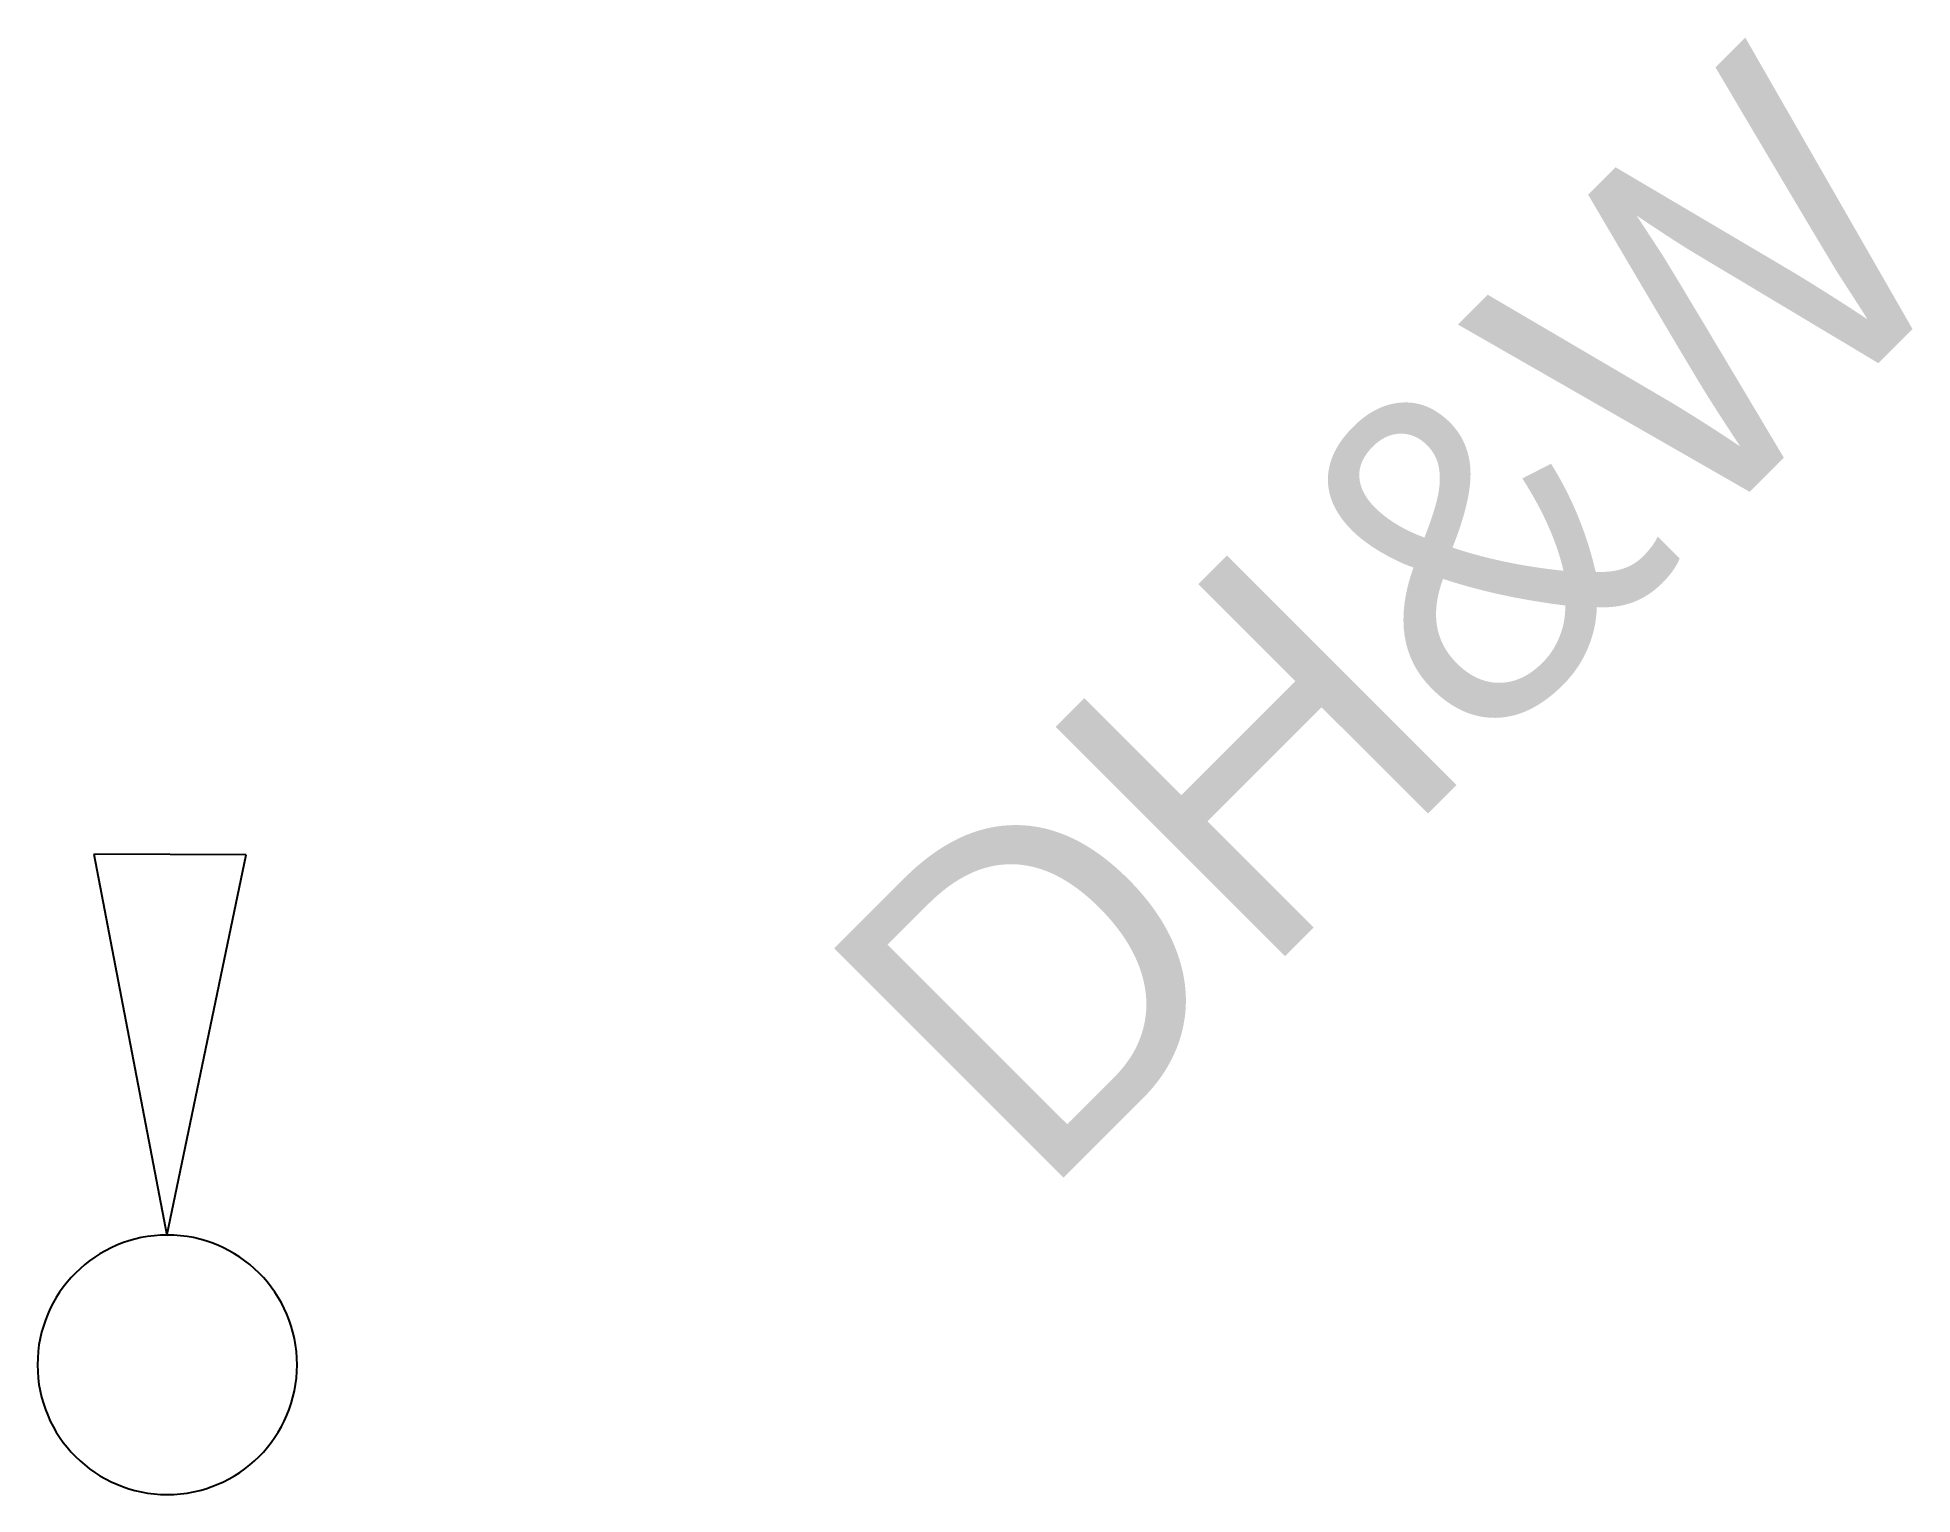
# Model space of a CAD drawing. Extents: x -0.16 to 2.15, y -0.16 to 1.64.
import ezdxf

# ---------------------------------------------------------------- set-up
doc = ezdxf.new("R2010")
doc.units = 0
doc.header["$MEASUREMENT"] = 0
doc.layers.add('CELL_DH_DRILLHOLEWINGS', color=7, linetype='Continuous')

msp = doc.modelspace()

# ---------------------------------------------------------------- linework, layer by layer
at = {"layer": 'CELL_DH_DRILLHOLEWINGS', "color": 7}
for p, q in [((0.098599, 0.628201), (-0.089401, 0.629201)), ((-0.089401, 0.629201), (0.000599, 0.159201)), ((0.000599, 0.158201), (0.098599, 0.628201))]:
    msp.add_line(p, q, dxfattribs=at)
for start, end in [(90, 180), (360, 90), (180, 270), (270, 360)]:
    msp.add_arc((0.001199, -0.0006), 0.16, start, end, dxfattribs=at)

# ---------------------------------------------------------------- texts
msp.add_text('DH&W', height=0.399996, rotation=45, dxfattribs=at).set_placement((1.075, 0.199))

doc.saveas('drawing.dxf')
